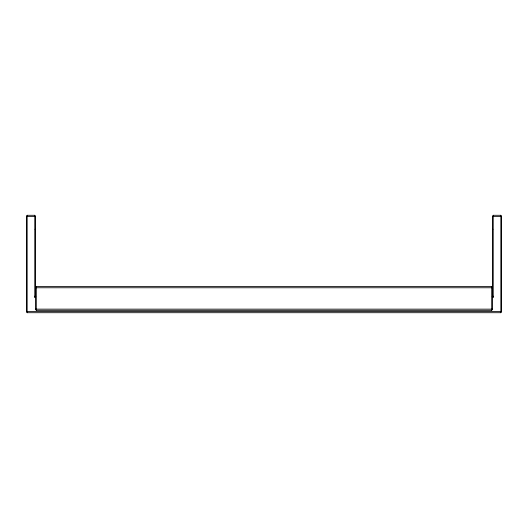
<?xml version="1.0" encoding="UTF-8"?>
<svg xmlns="http://www.w3.org/2000/svg" width="528" height="528" viewBox="0 0 528 528"><rect width="100%" height="100%" fill="white"/><g stroke="black" fill="none" stroke-linecap="round" stroke-linejoin="round"><path stroke-width="0.79" d="M35.158 229.548L35.541 228.36M35.792 296.472L34.775 297.264L35.541 294.888M26.4 216.48L27.159 215.292L34.775 215.292L35.541 216.48L35.541 309.144L36.3 310.332L491.7 310.332L492.459 309.144L492.459 216.48L493.225 215.292L500.841 215.292L501.6 216.48L501.6 311.52L500.841 312.708L27.159 312.708L26.4 311.52L26.4 216.48L35.541 216.48M36.3 286.572L35.541 287.76L492.459 287.76L491.7 286.572L36.3 286.572L36.3 310.332M492.459 216.48L501.6 216.48M35.541 309.144L492.459 309.144M26.4 311.52L501.6 311.52M492.208 296.472L493.225 297.264L493.225 215.292M492.459 228.36L492.842 229.548M492.459 294.888L493.225 297.264M500.841 215.292L500.841 312.708M491.7 286.572L491.7 310.332M34.775 215.292L34.775 297.264M27.159 215.292L27.159 312.708"/></g></svg>
